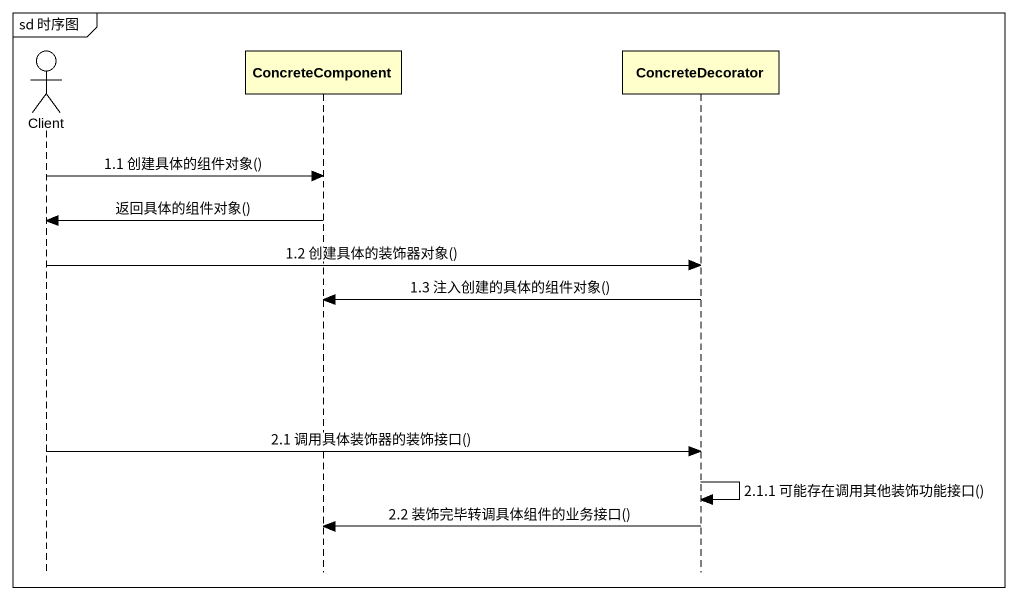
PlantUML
@startuml
mainframe sd 时序图
hide footbox
actor Client
participant ConcreteComponent
participant ConcreteDecorator

Client -> ConcreteComponent : 1.1 创建具体的组件对象()
ConcreteComponent -> Client : 返回具体的组件对象()
Client -> ConcreteDecorator : 1.2 创建具体的装饰器对象()
ConcreteDecorator -> ConcreteComponent : 1.3 注入创建的具体的组件对象()
Client -> ConcreteDecorator : 2.1 调用具体装饰器的装饰接口()
ConcreteDecorator -> ConcreteDecorator : 2.1.1 可能存在调用其他装饰功能接口()
ConcreteDecorator -> ConcreteComponent : 2.2 装饰完毕转调具体组件的业务接口()
@enduml
